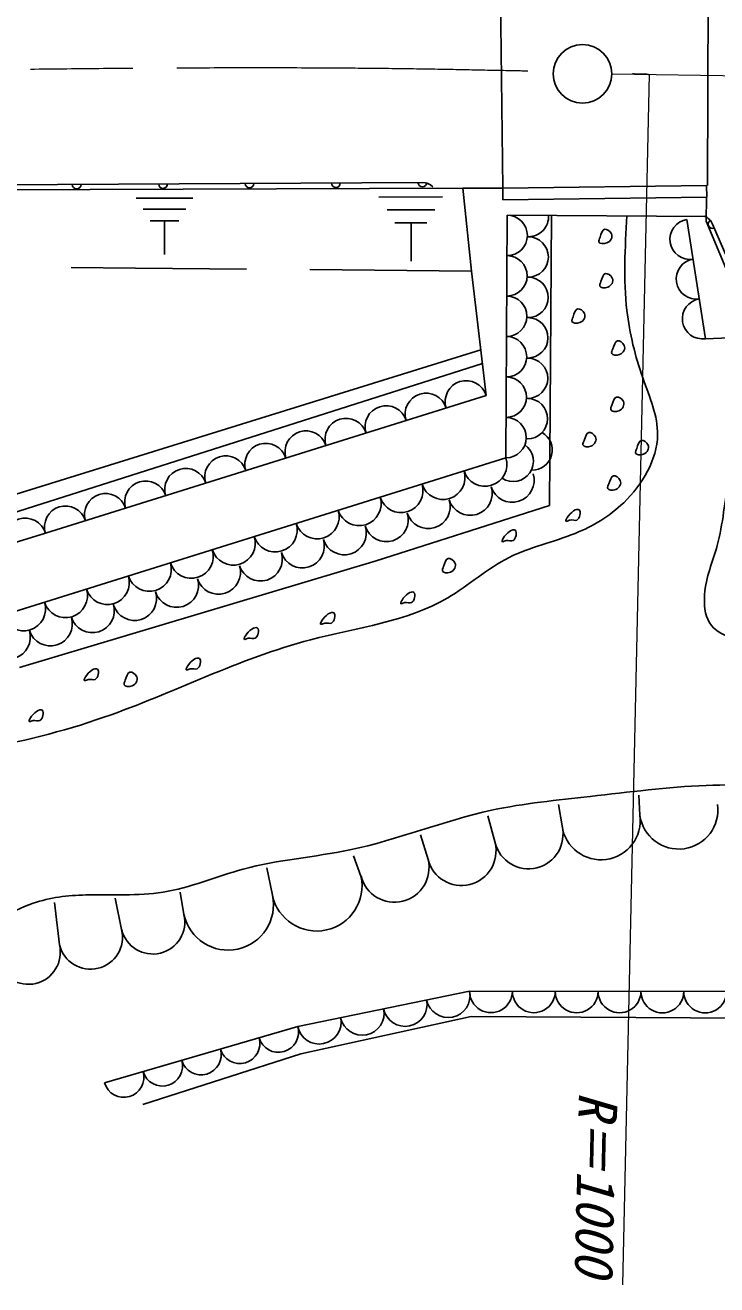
# Model space of a CAD drawing. Units: millimetres, scale not verified. Extents: x 40000 to 680000, y 20000 to 380000.
# Drawn here: x 250714 to 274351, y 247476 to 290546 of the extents above; entities that cross this region are included whole.
import ezdxf
from ezdxf.enums import TextEntityAlignment as Align

# ---------------------------------------------------------------- set-up
doc = ezdxf.new("R2010")
doc.units = ezdxf.units.MM
doc.header["$LTSCALE"] = 1000
doc.linetypes.add('CHAIN', pattern=[18.5, 12, -1.5, 3.5, -1.5])
for name, color, linetype, lineweight in [('M-BGD', 7, 'Continuous', 25), ('M-BMK', 2, 'CHAIN', 13), ('M-BMK-SRVR', 3, 'Continuous', 25), ('M-STR-HTXT', 7, 'Continuous', 13)]:
    doc.layers.add(name, color=color, linetype=linetype, lineweight=lineweight)
doc.styles.add('ＭＳ ゴシック', font='')
doc.styles.get('ＭＳ ゴシック').set_extended_font_data('MS Gothic')

msp = doc.modelspace()

# ---------------------------------------------------------------- linework, layer by layer
at = {"layer": 'M-BGD'}
for p, q in [((266901, 295679), (267035, 284968)), ((274031, 285060), (274068, 292861)), ((234748, 284998), (264288, 285168)), ((239493, 284875), (265668, 284976)), ((265668, 284976), (265971, 282141)), ((265668, 284976), (267035, 284975)), ((267035, 284975), (274004, 285060)), ((267040, 284575), (267035, 284975)), ((274004, 285060), (274009, 284660)), ((254510, 284632), (256440, 284632)), ((262800, 284662), (264980, 284672)), ((274009, 284660), (267040, 284575)), ((273999, 284660), (273986, 283849)), ((254750, 284252), (256200, 284252)), ((254990, 283862), (255960, 283862)), ((255480, 282702), (255480, 283862)), ((263080, 284232), (264710, 284232)), ((267189, 284050), (267145, 275754)), ((273989, 284006), (267189, 284050)), ((268633, 274126), (268699, 284040)), ((273968, 279827), (273331, 283906)), ((275441, 280358), (273986, 283849)), ((263350, 283792), (264440, 283792)), ((263900, 282482), (263900, 283792)), ((274209, 283745), (275565, 280587)), ((254479, 282242), (252289, 282259)), ((258273, 282209), (254479, 282242)), ((265971, 282141), (260444, 282190)), ((265971, 282141), (266470, 277888)), ((285868, 280245), (273968, 279827)), ((266288, 279441), (233948, 269407)), ((239491, 270434), (266343, 278975)), ((266470, 277888), (251406, 273172)), ((267145, 275754), (239903, 267220)), ((262704, 272236), (268633, 274126)), ((251406, 273172), (241576, 270165)), ((250522, 268588), (262704, 272236)), ((271720, 263534), (271687, 264222)), ((269062, 263166), (268946, 263900)), ((266771, 262593), (266531, 263511)), ((264481, 262021), (264227, 262858)), ((262190, 261448), (261937, 262147)), ((259164, 260794), (258974, 261733)), ((254010, 259621), (253788, 260695)), ((256137, 260139), (256011, 260903)), ((251883, 259103), (251714, 260547)), ((260028, 256307), (265901, 257515)), ((265901, 257515), (284939, 257491)), ((253423, 254382), (260028, 256307)), ((265957, 256649), (260137, 255375)), ((283483, 256539), (265957, 256649)), ((260137, 255375), (254736, 253644))]:
    msp.add_line(p, q, dxfattribs=at)
for centre, radius, start, end in [((258380, 285134), 150, 180.3285, 0.3285), ((261334, 285151), 150, 180.3285, 0.3285), ((264288, 285168), 150, 180.3285, 0.3285), ((264290, 284668), 500, 45.3285, 90.3285), ((252472, 285100), 150, 180.3285, 0.3285), ((255426, 285117), 150, 180.3285, 0.3285), ((267185, 283358), 691, 269.7, 89.7), ((267912, 284004), 691, 269.7, 3.0179), ((273437, 283226), 688, 98.8721, 278.8721), ((273749, 283547), 500, 23.2526, 68.2526), ((274209, 283745), 150, 113.2526, 293.2526), ((267904, 282621), 691, 269.7, 89.7), ((267178, 281976), 691, 269.7, 89.7), ((273650, 281866), 688, 98.8721, 278.8721), ((267897, 281239), 691, 269.7, 89.7), ((267171, 280593), 691, 269.7, 89.7), ((273862, 280507), 688, 98.8721, 278.8721), ((267890, 279856), 691, 269.7, 89.7), ((267163, 279211), 691, 269.7, 89.7), ((267883, 278474), 691, 269.7, 89.7), ((265785, 277673), 718, 17.3811, 197.3811), ((267156, 277828), 691, 269.7, 89.7), ((264416, 277245), 718, 17.3811, 197.3811), ((263047, 276816), 718, 17.3811, 197.3811), ((267875, 277091), 691, 269.7, 89.7), ((261677, 276387), 718, 17.3811, 197.3811), ((267149, 276445), 691, 269.7, 89.7), ((260308, 275959), 718, 17.3811, 197.3811), ((268037, 276022), 691, 269.7, 60.0604), ((258938, 275530), 718, 17.3811, 197.3811), ((267390, 275634), 691, 236.7946, 54.2785), ((257569, 275101), 718, 17.3811, 197.3811), ((266428, 275530), 751, 197.3943, 17.3943), ((256199, 274673), 718, 17.3811, 197.3811), ((264995, 275080), 751, 197.3943, 17.3943), ((254830, 274244), 718, 17.3811, 197.3811), ((263561, 274631), 751, 197.3943, 17.3943), ((267357, 274985), 751, 197.3943, 17.3943), ((253460, 273815), 718, 17.3811, 197.3811), ((262127, 274182), 751, 197.3943, 17.3943), ((265923, 274536), 751, 197.3943, 17.3943), ((252091, 273387), 718, 17.3811, 197.3811), ((260693, 273733), 751, 197.3943, 17.3943), ((264489, 274086), 751, 197.3943, 17.3943), ((250704, 272958), 734, 17.0134, 197.0134), ((259259, 273284), 751, 197.3943, 17.3943), ((263055, 273637), 751, 197.3943, 17.3943), ((261622, 273188), 751, 197.3943, 17.3943), ((257826, 272835), 751, 197.3943, 17.3943), ((260188, 272739), 751, 197.3943, 17.3943), ((256392, 272385), 751, 197.3943, 17.3943), ((258754, 272290), 751, 197.3943, 17.3943), ((254958, 271936), 751, 197.3943, 17.3943), ((257320, 271841), 751, 197.3943, 17.3943), ((253524, 271487), 751, 197.3943, 17.3943), ((255886, 271391), 751, 197.3943, 17.3943), ((252090, 271038), 751, 197.3943, 17.3943), ((254452, 270942), 751, 197.3943, 17.3943), ((250657, 270589), 751, 197.3943, 17.3943), ((253009, 270523), 751, 197.3943, 17.3943), ((251575, 270074), 751, 197.3943, 17.3943), ((250141, 269624), 751, 197.3943, 17.3943), ((273049, 263718), 1342, 187.8831, 7.8831), ((267916, 262880), 1180, 194.0362, 14.0362), ((270391, 263350), 1342, 187.8831, 7.8831), ((265626, 262307), 1180, 194.0362, 14.0362), ((263336, 261735), 1180, 194.0362, 14.0362), ((260677, 261121), 1548, 192.2005, 12.2005), ((257650, 260467), 1548, 192.2005, 12.2005), ((255074, 259880), 1094, 193.6901, 13.69), ((252947, 259362), 1094, 193.6901, 13.69), ((250820, 258844), 1094, 193.6901, 13.69), ((263699, 257062), 750, 191.6259, 11.6259), ((265167, 257364), 750, 191.6259, 11.6259), ((266633, 257514), 732, 179.926, 359.926), ((268098, 257513), 732, 179.926, 359.926), ((269562, 257511), 732, 179.926, 359.926), ((271027, 257509), 732, 179.926, 359.926), ((272491, 257507), 732, 179.926, 359.926), ((273955, 257505), 732, 179.926, 359.926), ((262230, 256760), 750, 191.6259, 11.6259), ((259367, 256114), 688, 196.2508, 16.2508), ((260762, 256458), 750, 191.6259, 11.6259), ((258046, 255729), 688, 196.2508, 16.2508), ((256725, 255344), 688, 196.2508, 16.2508), ((255405, 254959), 688, 196.2508, 16.2508), ((254084, 254574), 688, 196.2508, 16.2508)]:
    msp.add_arc(centre, radius, start, end, dxfattribs=at)
for points, knots in [([(271472, 288886), (271490, 288883), (271508, 288881), (271526, 288879), (271608, 288871), (271690, 288873), (271773, 288872), (271855, 288871), (271938, 288868), (272020, 288864)], [0, 0, 0, 0, 1, 1, 1, 2, 2, 2, 3, 3, 3, 3]), ([(271280, 284023), (271217, 282936), (271155, 281849), (271278, 280786), (271369, 280004), (271560, 279236), (271830, 278468), (272056, 277826), (272337, 277185), (272327, 276537), (272314, 275694), (271810, 274839), (271168, 274219), (270682, 273750), (270118, 273416), (269512, 273171), (268768, 272869), (267962, 272703), (267250, 272343), (266508, 271968), (265869, 271384), (265153, 270963), (263753, 270142), (262060, 269948), (260462, 269529), (258004, 268884), (255772, 267706), (253399, 266880), (251984, 266387), (250519, 266020), (249039, 265776), (248307, 265655), (247571, 265565), (246832, 265500), (245762, 265407), (244685, 265367), (243631, 265169), (242522, 264961), (241439, 264576), (240430, 264065), (239562, 263625), (238748, 263092), (237892, 262631), (236624, 261948), (235263, 261426), (233863, 261085), (232516, 260758), (231133, 260600), (229780, 260313), (228184, 259975), (226629, 259457), (225034, 259099), (223564, 258769), (222061, 258573), (220619, 258161), (219437, 257822), (218295, 257338), (217143, 256891), (214658, 255929), (212120, 255141), (209582, 254353)], [0, 0, 0, 0, 1, 1, 1, 2, 2, 2, 3, 3, 3, 4, 4, 4, 5, 5, 5, 6, 6, 6, 7, 7, 7, 8, 8, 8, 9, 9, 9, 10, 10, 10, 11, 11, 11, 12, 12, 12, 13, 13, 13, 14, 14, 14, 15, 15, 15, 16, 16, 16, 17, 17, 17, 18, 18, 18, 19, 19, 19, 20, 20, 20, 20]), ([(270361, 283294), (270407, 283413), (270434, 283548), (270517, 283566), (270591, 283583), (270710, 283505), (270751, 283411), (270800, 283294), (270729, 283151), (270595, 283099), (270489, 283057), (270344, 283071), (270322, 283138), (270309, 283176), (270337, 283233), (270361, 283294)], [0, 0, 0, 0, 1, 1, 1, 2, 2, 2, 3, 3, 3, 4, 4, 4, 5, 5, 5, 5]), ([(270390, 281780), (270436, 281899), (270463, 282034), (270546, 282053), (270620, 282069), (270739, 281991), (270780, 281897), (270830, 281780), (270758, 281638), (270624, 281585), (270518, 281543), (270373, 281557), (270351, 281624), (270338, 281663), (270366, 281719), (270390, 281780)], [0, 0, 0, 0, 1, 1, 1, 2, 2, 2, 3, 3, 3, 4, 4, 4, 5, 5, 5, 5]), ([(269438, 280571), (269484, 280690), (269511, 280826), (269594, 280844), (269669, 280860), (269788, 280783), (269828, 280688), (269878, 280571), (269806, 280429), (269672, 280376), (269566, 280335), (269422, 280349), (269399, 280415), (269386, 280454), (269415, 280511), (269438, 280571)], [0, 0, 0, 0, 1, 1, 1, 2, 2, 2, 3, 3, 3, 4, 4, 4, 5, 5, 5, 5]), ([(270797, 279480), (270843, 279599), (270870, 279734), (270953, 279753), (271028, 279769), (271147, 279691), (271187, 279597), (271237, 279480), (271165, 279338), (271031, 279285), (270925, 279243), (270781, 279258), (270758, 279324), (270745, 279363), (270774, 279419), (270797, 279480)], [0, 0, 0, 0, 1, 1, 1, 2, 2, 2, 3, 3, 3, 4, 4, 4, 5, 5, 5, 5]), ([(270768, 277558), (270814, 277677), (270841, 277813), (270924, 277831), (270999, 277847), (271118, 277770), (271158, 277675), (271208, 277558), (271136, 277416), (271002, 277363), (270896, 277322), (270752, 277336), (270729, 277402), (270716, 277441), (270745, 277498), (270768, 277558)], [0, 0, 0, 0, 1, 1, 1, 2, 2, 2, 3, 3, 3, 4, 4, 4, 5, 5, 5, 5]), ([(269817, 276350), (269863, 276469), (269890, 276605), (269973, 276623), (270047, 276639), (270166, 276561), (270207, 276467), (270257, 276350), (270185, 276208), (270051, 276155), (269945, 276113), (269800, 276128), (269778, 276194), (269765, 276233), (269793, 276289), (269817, 276350)], [0, 0, 0, 0, 1, 1, 1, 2, 2, 2, 3, 3, 3, 4, 4, 4, 5, 5, 5, 5]), ([(271613, 276074), (271659, 276193), (271685, 276328), (271769, 276346), (271843, 276363), (271962, 276285), (272002, 276191), (272052, 276074), (271980, 275931), (271846, 275879), (271741, 275837), (271596, 275851), (271574, 275918), (271561, 275956), (271589, 276013), (271613, 276074)], [0, 0, 0, 0, 1, 1, 1, 2, 2, 2, 3, 3, 3, 4, 4, 4, 5, 5, 5, 5]), ([(336811, 266238), (336389, 265978), (335967, 265718), (335513, 265576), (334751, 265339), (333899, 265433), (333069, 265526), (331864, 265659), (330705, 265788), (329531, 265780), (328560, 265774), (327580, 265675), (326604, 265576), (325601, 265476), (324603, 265376), (323600, 265322), (322634, 265270), (321663, 265261), (320698, 265322), (319556, 265395), (318422, 265566), (317287, 265729), (315364, 266006), (313439, 266257), (311509, 266467), (309172, 266722), (306825, 266917), (304500, 267257), (303217, 267444), (301942, 267675), (300662, 267887), (299417, 268092), (298168, 268279), (296940, 268574), (296002, 268798), (295077, 269086), (294133, 269261), (292801, 269509), (291431, 269533), (290067, 269547), (287919, 269569), (285785, 269564), (283652, 269605), (282541, 269626), (281430, 269659), (280310, 269537), (279336, 269431), (278354, 269207), (277418, 269248), (277032, 269265), (276655, 269326), (276229, 269376), (275422, 269471), (274443, 269525), (274092, 270131), (273943, 270389), (273907, 270746), (273932, 271079), (273976, 271678), (274215, 272200), (274365, 272750), (274569, 273494), (274609, 274289), (274783, 275048), (274858, 275373), (274957, 275692), (275056, 276012)], [0, 0, 0, 0, 1, 1, 1, 2, 2, 2, 3, 3, 3, 4, 4, 4, 5, 5, 5, 6, 6, 6, 7, 7, 7, 8, 8, 8, 9, 9, 9, 10, 10, 10, 11, 11, 11, 12, 12, 12, 13, 13, 13, 14, 14, 14, 15, 15, 15, 16, 16, 16, 17, 17, 17, 18, 18, 18, 19, 19, 19, 20, 20, 20, 21, 21, 21, 22, 22, 22, 22]), ([(270661, 274865), (270707, 274984), (270734, 275120), (270817, 275138), (270891, 275154), (271011, 275076), (271051, 274982), (271101, 274865), (271029, 274723), (270895, 274670), (270789, 274629), (270645, 274643), (270622, 274709), (270609, 274748), (270638, 274804), (270661, 274865)], [0, 0, 0, 0, 1, 1, 1, 2, 2, 2, 3, 3, 3, 4, 4, 4, 5, 5, 5, 5]), ([(269218, 273586), (269131, 273573), (269289, 273826), (269452, 273936), (269528, 273989), (269606, 274009), (269646, 273975), (269719, 273914), (269667, 273674), (269568, 273625), (269504, 273592), (269421, 273641), (269335, 273625), (269289, 273616), (269243, 273590), (269218, 273586)], [0, 0, 0, 0, 1, 1, 1, 2, 2, 2, 3, 3, 3, 4, 4, 4, 5, 5, 5, 5]), ([(267035, 272884), (266948, 272871), (267106, 273124), (267269, 273235), (267346, 273287), (267424, 273308), (267464, 273274), (267536, 273213), (267484, 272973), (267386, 272923), (267322, 272891), (267238, 272939), (267152, 272923), (267106, 272915), (267060, 272888), (267035, 272884)], [0, 0, 0, 0, 1, 1, 1, 2, 2, 2, 3, 3, 3, 4, 4, 4, 5, 5, 5, 5]), ([(265013, 272041), (265059, 272160), (265086, 272296), (265169, 272314), (265244, 272330), (265363, 272252), (265403, 272158), (265453, 272041), (265381, 271899), (265247, 271846), (265141, 271805), (264997, 271819), (264974, 271885), (264961, 271924), (264990, 271980), (265013, 272041)], [0, 0, 0, 0, 1, 1, 1, 2, 2, 2, 3, 3, 3, 4, 4, 4, 5, 5, 5, 5]), ([(263570, 270762), (263483, 270749), (263641, 271002), (263804, 271113), (263880, 271165), (263958, 271185), (263998, 271152), (264071, 271090), (264019, 270850), (263921, 270801), (263857, 270769), (263773, 270817), (263687, 270801), (263641, 270792), (263595, 270766), (263570, 270762)], [0, 0, 0, 0, 1, 1, 1, 2, 2, 2, 3, 3, 3, 4, 4, 4, 5, 5, 5, 5]), ([(260833, 270063), (260747, 270050), (260904, 270303), (261067, 270414), (261144, 270466), (261222, 270487), (261262, 270453), (261334, 270391), (261282, 270151), (261184, 270102), (261120, 270070), (261036, 270118), (260950, 270102), (260905, 270093), (260858, 270067), (260833, 270063)], [0, 0, 0, 0, 1, 1, 1, 2, 2, 2, 3, 3, 3, 4, 4, 4, 5, 5, 5, 5]), ([(258221, 269542), (258134, 269529), (258292, 269782), (258455, 269893), (258532, 269945), (258610, 269966), (258650, 269932), (258722, 269871), (258670, 269631), (258572, 269581), (258508, 269549), (258424, 269597), (258338, 269581), (258292, 269573), (258246, 269546), (258221, 269542)], [0, 0, 0, 0, 1, 1, 1, 2, 2, 2, 3, 3, 3, 4, 4, 4, 5, 5, 5, 5]), ([(256239, 268502), (256153, 268489), (256310, 268742), (256473, 268853), (256550, 268905), (256628, 268925), (256668, 268892), (256740, 268830), (256688, 268590), (256590, 268541), (256526, 268509), (256442, 268557), (256356, 268541), (256311, 268532), (256265, 268506), (256239, 268502)], [0, 0, 0, 0, 1, 1, 1, 2, 2, 2, 3, 3, 3, 4, 4, 4, 5, 5, 5, 5]), ([(252754, 268138), (252668, 268124), (252825, 268377), (252988, 268488), (253065, 268541), (253143, 268561), (253183, 268527), (253255, 268466), (253204, 268226), (253105, 268176), (253041, 268144), (252958, 268193), (252871, 268176), (252826, 268168), (252780, 268141), (252754, 268138)], [0, 0, 0, 0, 1, 1, 1, 2, 2, 2, 3, 3, 3, 4, 4, 4, 5, 5, 5, 5]), ([(254134, 268151), (254180, 268270), (254207, 268406), (254290, 268424), (254365, 268440), (254484, 268362), (254524, 268268), (254574, 268151), (254502, 268009), (254368, 267956), (254263, 267914), (254118, 267929), (254096, 267995), (254082, 268034), (254111, 268090), (254134, 268151)], [0, 0, 0, 0, 1, 1, 1, 2, 2, 2, 3, 3, 3, 4, 4, 4, 5, 5, 5, 5]), ([(250866, 266733), (250780, 266719), (250937, 266972), (251100, 267083), (251177, 267136), (251255, 267156), (251295, 267122), (251368, 267061), (251316, 266821), (251217, 266772), (251153, 266739), (251070, 266788), (250983, 266772), (250938, 266763), (250892, 266736), (250866, 266733)], [0, 0, 0, 0, 1, 1, 1, 2, 2, 2, 3, 3, 3, 4, 4, 4, 5, 5, 5, 5]), ([(392709, 253641), (392113, 253682), (391517, 253724), (390929, 253658), (390471, 253608), (390017, 253492), (389559, 253449), (388925, 253388), (388284, 253464), (387643, 253519), (386559, 253611), (385476, 253642), (384413, 253812), (383284, 253993), (382177, 254331), (381057, 254595), (380242, 254787), (379421, 254941), (378596, 255071), (377395, 255260), (376186, 255401), (374980, 255553), (373499, 255740), (372021, 255943), (370543, 256151), (369188, 256342), (367834, 256537), (366485, 256780), (365485, 256960), (364488, 257167), (363527, 257504), (362664, 257806), (361830, 258214), (360948, 258416), (360223, 258582), (359465, 258610), (358714, 258668), (356971, 258801), (355260, 259092), (353554, 259423), (352142, 259697), (350734, 259999), (349307, 260178), (348472, 260283), (347631, 260346), (346790, 260367), (344591, 260421), (342392, 260188), (340214, 259800), (339217, 259623), (338224, 259413), (337225, 259360), (335683, 259278), (334126, 259569), (332569, 259643), (330205, 259755), (327842, 259365), (325490, 259423), (323588, 259470), (321693, 259809), (319795, 260052), (318420, 260228), (317043, 260354), (315674, 260556), (313606, 260861), (311556, 261341), (309476, 261499), (307825, 261625), (306154, 261549), (304505, 261720), (303095, 261865), (301701, 262192), (300289, 262286), (298994, 262372), (297683, 262264), (296388, 262349), (295439, 262411), (294498, 262577), (293556, 262726), (292133, 262952), (290708, 263139), (289309, 263482), (288269, 263736), (287245, 264077), (286194, 264237), (285028, 264414), (283830, 264369), (282639, 264362), (280985, 264353), (279345, 264417), (277699, 264488), (276462, 264542), (275222, 264601), (273987, 264551), (272663, 264498), (271345, 264321), (270023, 264174), (268894, 264048), (267761, 263942), (266656, 263702), (265022, 263345), (263450, 262692), (261811, 262349), (260603, 262096), (259359, 262012), (258161, 261688), (257242, 261440), (256351, 261050), (255424, 260902), (254564, 260764), (253674, 260835), (252781, 260807), (252169, 260788), (251554, 260722), (250988, 260524), (250180, 260242), (249470, 259693), (248691, 259329), (247541, 258790), (246242, 258654), (244979, 258416), (243310, 258102), (241704, 257612), (240102, 257095), (239254, 256821), (238407, 256539), (237554, 256277), (236470, 255943), (235377, 255639), (234250, 255459), (233636, 255360), (233011, 255298), (232426, 255113), (231751, 254899), (231128, 254522), (230475, 254232), (229658, 253869), (228792, 253641), (227927, 253414)], [0, 0, 0, 0, 1, 1, 1, 2, 2, 2, 3, 3, 3, 4, 4, 4, 5, 5, 5, 6, 6, 6, 7, 7, 7, 8, 8, 8, 9, 9, 9, 10, 10, 10, 11, 11, 11, 12, 12, 12, 13, 13, 13, 14, 14, 14, 15, 15, 15, 16, 16, 16, 17, 17, 17, 18, 18, 18, 19, 19, 19, 20, 20, 20, 21, 21, 21, 22, 22, 22, 23, 23, 23, 24, 24, 24, 25, 25, 25, 26, 26, 26, 27, 27, 27, 28, 28, 28, 29, 29, 29, 30, 30, 30, 31, 31, 31, 32, 32, 32, 33, 33, 33, 34, 34, 34, 35, 35, 35, 36, 36, 36, 37, 37, 37, 38, 38, 38, 39, 39, 39, 40, 40, 40, 41, 41, 41, 42, 42, 42, 43, 43, 43, 44, 44, 44, 45, 45, 45, 46, 46, 46, 46])]:
    msp.add_open_spline(points, degree=3, knots=knots, dxfattribs=at)
at = {"layer": 'M-BMK'}
msp.add_line((270762, 288885), (368741, 287307), dxfattribs=at)
msp.add_open_spline([(218906, 288145), (224495, 288374), (230084, 288602), (235676, 288760), (240532, 288897), (245390, 288980), (250248, 289038), (253602, 289078), (256957, 289106), (260311, 289093), (260870, 289091), (261429, 289088), (261988, 289083), (262547, 289078), (263106, 289072), (263665, 289065), (264225, 289058), (264784, 289049), (265342, 289038), (265823, 289029), (266304, 289017), (266785, 289008), (267266, 288999), (267746, 288993), (268227, 288973), (268404, 288965), (268582, 288956), (268759, 288947)], degree=3, knots=[0, 0, 0, 0, 1, 1, 1, 2, 2, 2, 3, 3, 3, 4, 4, 4, 5, 5, 5, 6, 6, 6, 7, 7, 7, 8, 8, 8, 9, 9, 9, 9], dxfattribs=at)
at = {"layer": 'M-BMK-SRVR'}
msp.add_circle((269762, 288882), 1000, dxfattribs=at)
at = {"layer": 'M-STR-HTXT'}
msp.add_line((272044, 288864), (271130, 247476), dxfattribs=at)

# ---------------------------------------------------------------- texts
at = {"layer": 'M-STR-HTXT', "style": 'ＭＳ ゴシック', "oblique": 15}
msp.add_text('R＝1000', height=1320, rotation=268.71, dxfattribs=at).set_placement((269245, 254093), align=Align.BOTTOM_LEFT)

doc.saveas('drawing.dxf')
